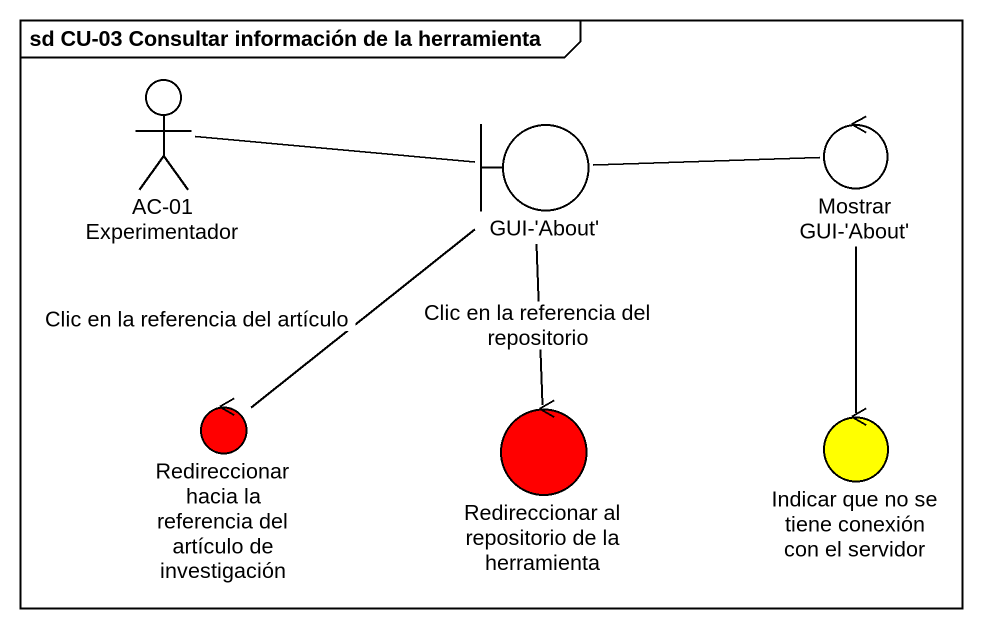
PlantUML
@startuml
mainframe sd CU-03 Consultar información de la herramienta
actor "AC-01 Experimentador" as AC_01_Experimentador
boundary "GUI-'About'" as GUI_About
control "Mostrar GUI-'About'" as Mostrar_GUI_About
control "Redireccionar hacia la referencia del artículo de investigación" as Redireccionar_hacia_la #FF0000
control "Redireccionar al repositorio de la herramienta" as Redireccionar_al #FF0000
control "Indicar que no se tiene conexión con el servidor" as Indicar_que_no_se_tiene #FFFF00
AC_01_Experimentador -right- GUI_About
GUI_About -right- Mostrar_GUI_About
GUI_About -- Redireccionar_hacia_la : Clic en la referencia del artículo
GUI_About -- Redireccionar_al : Clic en la referencia del repositorio
Mostrar_GUI_About -- Indicar_que_no_se_tiene
@enduml
